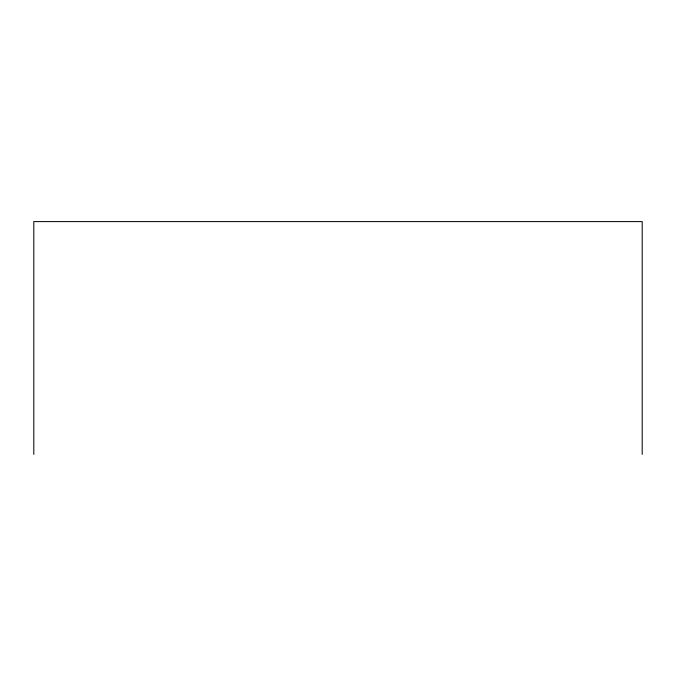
<?xml version="1.0" encoding="UTF-8"?>
<svg xmlns="http://www.w3.org/2000/svg" width="676" height="676" viewBox="0 0 676 676"><rect width="100%" height="100%" fill="white"/><g stroke="black" fill="none" stroke-linecap="round" stroke-linejoin="round"><path stroke-width="1.01" d="M642.2 454.399L642.2 221.601L33.8 221.601L33.8 454.399"/></g></svg>
